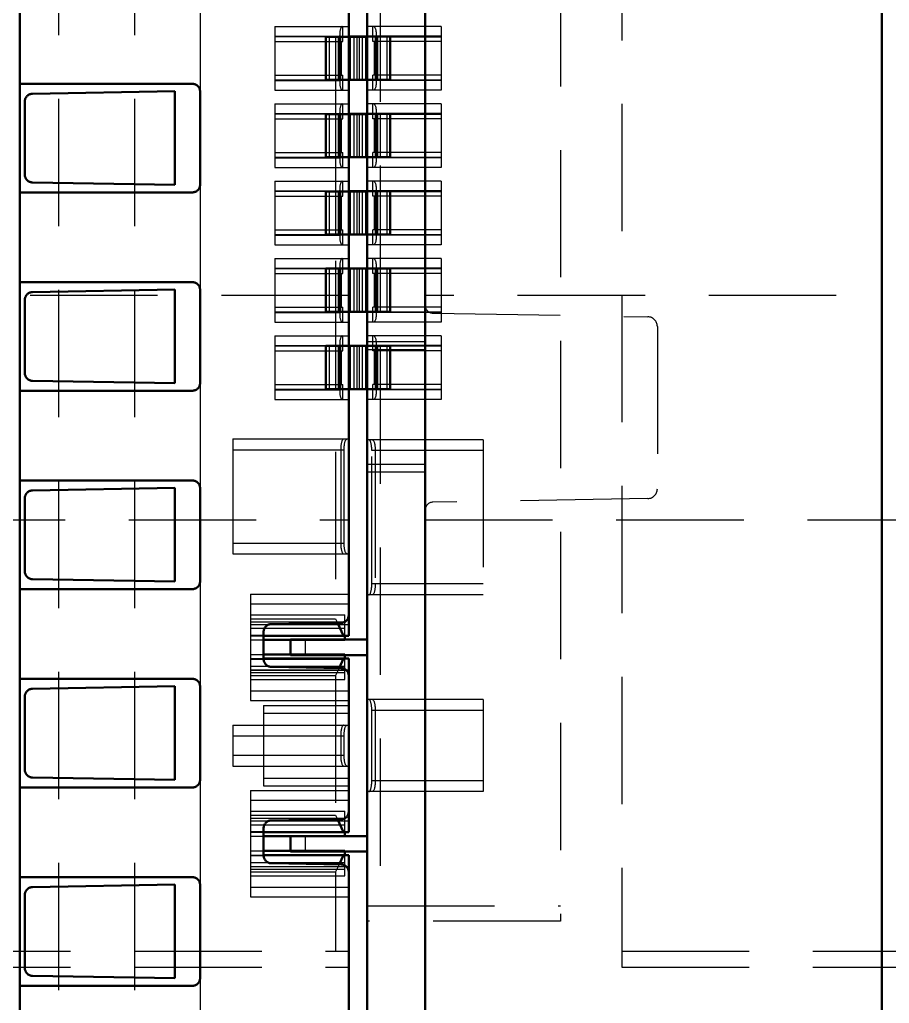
# Model space of a CAD drawing. Extents: x -891 to 6596, y -1 to 298.
# Drawn here: x -316.856 to -313.444, y 167.183 to 171.046 of the extents above; entities that cross this region are included whole.
import ezdxf

# ---------------------------------------------------------------- set-up
doc = ezdxf.new("R2010")
doc.units = 0
doc.header["$MEASUREMENT"] = 0
doc.linetypes.add('DASHED', pattern=[0.75, 0.5, -0.25])
for name, color, linetype, lineweight in [('AM_0', 7, 'Continuous', 50), ('AM_4', 3, 'Continuous', 25), ('AM_9', 6, 'DASHED', 25)]:
    doc.layers.add(name, color=color, linetype=linetype, lineweight=lineweight)

msp = doc.modelspace()

# ---------------------------------------------------------------- linework, layer by layer
at = {"layer": 'AM_0'}
for p, q in [((-315.4927, 184.0331), (-315.4927, 164.4442)), ((-316.8556, 180.0251), (-316.8556, 164.8998)), ((-315.2649, 165.1458), (-315.2649, 180.0251)), ((-313.4731, 165.1427), (-313.4731, 180.0251)), ((-315.5649, 173.1648), (-315.5649, 168.6261)), ((-315.5649, 170.9797), (-315.4024, 170.9797)), ((-315.4024, 170.8096), (-315.4024, 170.9797)), ((-315.6552, 170.9789), (-315.6552, 170.8089)), ((-315.6552, 170.9789), (-315.4927, 170.9789)), ((-316.1788, 170.7941), (-316.8556, 170.7941)), ((-315.6552, 170.8089), (-315.4927, 170.8089)), ((-315.5649, 170.8096), (-315.4024, 170.8096)), ((-316.2473, 170.7646), (-316.8062, 170.7549)), ((-316.2473, 170.3968), (-316.2473, 170.7646)), ((-316.1485, 170.3977), (-316.1485, 170.7638)), ((-316.836, 170.7245), (-316.836, 170.4369)), ((-315.6552, 170.6752), (-315.6552, 170.5052)), ((-315.6552, 170.6752), (-315.4927, 170.6752)), ((-315.5649, 170.676), (-315.4024, 170.676)), ((-315.4024, 170.5059), (-315.4024, 170.676)), ((-315.6552, 170.5052), (-315.4927, 170.5052)), ((-315.5649, 170.5059), (-315.4024, 170.5059)), ((-316.8062, 170.4066), (-316.2473, 170.3968)), ((-316.8556, 170.3673), (-316.1788, 170.3673)), ((-315.6552, 170.3715), (-315.6552, 170.2015)), ((-315.6552, 170.3715), (-315.4927, 170.3715)), ((-315.5649, 170.3723), (-315.4024, 170.3723)), ((-315.4024, 170.2022), (-315.4024, 170.3723)), ((-315.6552, 170.2015), (-315.4927, 170.2015)), ((-315.5649, 170.2022), (-315.4024, 170.2022)), ((-315.6552, 170.0679), (-315.6552, 169.8978)), ((-315.6552, 170.0679), (-315.4927, 170.0679)), ((-315.5649, 170.0686), (-315.4024, 170.0686)), ((-315.4024, 169.8985), (-315.4024, 170.0686)), ((-316.1788, 170.0152), (-316.8556, 170.0152)), ((-316.2473, 169.9857), (-316.8062, 169.9759)), ((-316.2473, 169.6178), (-316.2473, 169.9857)), ((-316.1485, 169.6187), (-316.1485, 169.9848)), ((-316.836, 169.9455), (-316.836, 169.658)), ((-315.6552, 169.8978), (-315.4927, 169.8978)), ((-315.5649, 169.8985), (-315.4024, 169.8985)), ((-315.6552, 169.7649), (-315.6552, 169.5949)), ((-315.6552, 169.7649), (-315.4927, 169.7649)), ((-315.5649, 169.7649), (-315.4024, 169.7649)), ((-315.4024, 169.5949), (-315.4024, 169.7649)), ((-316.8062, 169.6276), (-316.2473, 169.6178)), ((-315.6552, 169.5949), (-315.4927, 169.5949)), ((-315.5649, 169.5949), (-315.4024, 169.5949)), ((-316.8556, 169.5883), (-316.1788, 169.5883)), ((-316.1788, 169.2362), (-316.8556, 169.2362)), ((-316.2473, 169.2067), (-316.8062, 169.1969)), ((-316.2473, 168.8389), (-316.2473, 169.2067)), ((-316.1485, 168.8397), (-316.1485, 169.2058)), ((-316.836, 169.1666), (-316.836, 168.879)), ((-316.8062, 168.8486), (-316.2473, 168.8389)), ((-316.8556, 168.8094), (-316.1788, 168.8094)), ((-315.5948, 168.6769), (-315.8691, 168.6722)), ((-315.6091, 168.6767), (-315.5856, 168.6261)), ((-315.899, 168.6418), (-315.899, 168.5344)), ((-315.899, 168.6261), (-315.5649, 168.6261)), ((-315.5798, 168.6101), (-315.5798, 168.6261)), ((-315.899, 168.6101), (-315.5798, 168.6101)), ((-315.7933, 168.6109), (-315.4927, 168.6109)), ((-315.7933, 168.6109), (-315.7933, 168.5502)), ((-315.899, 168.5524), (-315.5798, 168.5524)), ((-315.7933, 168.5502), (-315.4927, 168.5502)), ((-315.5798, 168.5365), (-315.5798, 168.5524)), ((-315.899, 168.5365), (-315.5649, 168.5365)), ((-315.5856, 168.5365), (-315.6028, 168.4994)), ((-315.5649, 168.5365), (-315.5649, 167.8547)), ((-315.8691, 168.5041), (-315.5948, 168.4993)), ((-316.1788, 168.4572), (-316.8556, 168.4572)), ((-316.2473, 168.4277), (-316.8062, 168.418)), ((-316.2473, 168.0599), (-316.2473, 168.4277)), ((-316.1485, 168.0608), (-316.1485, 168.4269)), ((-316.836, 168.3876), (-316.836, 168.1)), ((-316.8062, 168.0697), (-316.2473, 168.0599)), ((-316.8556, 168.0304), (-316.1788, 168.0304)), ((-315.5948, 167.9056), (-315.8691, 167.9008)), ((-315.6091, 167.9053), (-315.5856, 167.8547)), ((-315.899, 167.8704), (-315.899, 167.7631)), ((-315.899, 167.8547), (-315.5649, 167.8547)), ((-315.5798, 167.8388), (-315.5798, 167.8547)), ((-315.899, 167.8388), (-315.5798, 167.8388)), ((-315.7933, 167.8395), (-315.4927, 167.8395)), ((-315.7933, 167.8395), (-315.7933, 167.7788)), ((-315.899, 167.7811), (-315.5798, 167.7811)), ((-315.7933, 167.7788), (-315.4927, 167.7788)), ((-315.5798, 167.7651), (-315.5798, 167.7811)), ((-315.899, 167.7651), (-315.5649, 167.7651)), ((-315.5856, 167.7651), (-315.6028, 167.7281)), ((-315.5649, 167.7651), (-315.5649, 164.4898)), ((-315.8691, 167.7327), (-315.5948, 167.7279)), ((-316.1788, 167.6783), (-316.8556, 167.6783)), ((-316.2473, 167.6488), (-316.8062, 167.639)), ((-316.2473, 167.2809), (-316.2473, 167.6488)), ((-316.1485, 167.2818), (-316.1485, 167.6479)), ((-316.836, 167.6086), (-316.836, 167.321)), ((-316.8062, 167.2907), (-316.2473, 167.2809)), ((-316.8556, 167.2514), (-316.1788, 167.2514))]:
    msp.add_line(p, q, dxfattribs=at)
for points in [[(-316.1485, 170.7638), (-316.1486, 170.7664), (-316.1489, 170.769), (-316.1495, 170.7716), (-316.1503, 170.7742), (-316.1513, 170.7766), (-316.1525, 170.779), (-316.1539, 170.7812), (-316.1556, 170.7833), (-316.1574, 170.7852), (-316.1593, 170.787), (-316.1614, 170.7886), (-316.1636, 170.7901), (-316.166, 170.7913), (-316.1684, 170.7923), (-316.171, 170.7931), (-316.1736, 170.7937), (-316.1762, 170.794), (-316.1788, 170.7941)], [(-316.8062, 170.7549), (-316.8088, 170.7547), (-316.8114, 170.7543), (-316.814, 170.7537), (-316.8165, 170.7529), (-316.819, 170.7518), (-316.8213, 170.7505), (-316.8235, 170.7491), (-316.8256, 170.7474), (-316.8275, 170.7456), (-316.8292, 170.7436), (-316.8308, 170.7415), (-316.8322, 170.7392), (-316.8334, 170.7369), (-316.8344, 170.7344), (-316.8351, 170.7319), (-316.8356, 170.7293), (-316.8359, 170.7266), (-316.836, 170.7245)], [(-316.836, 170.4369), (-316.8359, 170.4343), (-316.8356, 170.4317), (-316.835, 170.4291), (-316.8342, 170.4265), (-316.8332, 170.4241), (-316.8319, 170.4217), (-316.8305, 170.4195), (-316.8289, 170.4174), (-316.8271, 170.4155), (-316.8252, 170.4137), (-316.8231, 170.412), (-316.8208, 170.4106), (-316.8185, 170.4094), (-316.816, 170.4084), (-316.8135, 170.4076), (-316.8109, 170.407), (-316.8083, 170.4067), (-316.8062, 170.4066)], [(-316.1788, 170.3673), (-316.1762, 170.3674), (-316.1736, 170.3678), (-316.171, 170.3683), (-316.1684, 170.3691), (-316.166, 170.3701), (-316.1636, 170.3714), (-316.1614, 170.3728), (-316.1593, 170.3744), (-316.1574, 170.3762), (-316.1556, 170.3781), (-316.1539, 170.3802), (-316.1525, 170.3825), (-316.1513, 170.3848), (-316.1503, 170.3873), (-316.1495, 170.3898), (-316.1489, 170.3924), (-316.1486, 170.395), (-316.1485, 170.3977)], [(-316.1485, 169.9848), (-316.1486, 169.9874), (-316.1489, 169.9901), (-316.1495, 169.9927), (-316.1503, 169.9952), (-316.1513, 169.9976), (-316.1525, 170), (-316.1539, 170.0022), (-316.1556, 170.0043), (-316.1574, 170.0063), (-316.1593, 170.0081), (-316.1614, 170.0097), (-316.1636, 170.0111), (-316.166, 170.0123), (-316.1684, 170.0133), (-316.171, 170.0141), (-316.1736, 170.0147), (-316.1762, 170.0151), (-316.1788, 170.0152)], [(-316.8062, 169.9759), (-316.8088, 169.9757), (-316.8114, 169.9754), (-316.814, 169.9747), (-316.8165, 169.9739), (-316.819, 169.9728), (-316.8213, 169.9716), (-316.8235, 169.9701), (-316.8256, 169.9685), (-316.8275, 169.9666), (-316.8292, 169.9647), (-316.8308, 169.9625), (-316.8322, 169.9603), (-316.8334, 169.9579), (-316.8344, 169.9554), (-316.8351, 169.9529), (-316.8356, 169.9503), (-316.8359, 169.9477), (-316.836, 169.9455)], [(-316.836, 169.658), (-316.8359, 169.6553), (-316.8356, 169.6527), (-316.835, 169.6501), (-316.8342, 169.6476), (-316.8332, 169.6451), (-316.8319, 169.6428), (-316.8305, 169.6405), (-316.8289, 169.6384), (-316.8271, 169.6365), (-316.8252, 169.6347), (-316.8231, 169.6331), (-316.8208, 169.6317), (-316.8185, 169.6304), (-316.816, 169.6294), (-316.8135, 169.6286), (-316.8109, 169.628), (-316.8083, 169.6277), (-316.8062, 169.6276)], [(-316.1788, 169.5883), (-316.1762, 169.5884), (-316.1736, 169.5888), (-316.171, 169.5894), (-316.1684, 169.5902), (-316.166, 169.5912), (-316.1636, 169.5924), (-316.1614, 169.5938), (-316.1593, 169.5954), (-316.1574, 169.5972), (-316.1556, 169.5992), (-316.1539, 169.6013), (-316.1525, 169.6035), (-316.1513, 169.6059), (-316.1503, 169.6083), (-316.1495, 169.6108), (-316.1489, 169.6134), (-316.1486, 169.6161), (-316.1485, 169.6187)], [(-316.1485, 169.2058), (-316.1486, 169.2085), (-316.1489, 169.2111), (-316.1495, 169.2137), (-316.1503, 169.2162), (-316.1513, 169.2187), (-316.1525, 169.221), (-316.1539, 169.2232), (-316.1556, 169.2253), (-316.1574, 169.2273), (-316.1593, 169.2291), (-316.1614, 169.2307), (-316.1636, 169.2321), (-316.166, 169.2334), (-316.1684, 169.2344), (-316.171, 169.2352), (-316.1736, 169.2357), (-316.1762, 169.2361), (-316.1788, 169.2362)], [(-316.8062, 169.1969), (-316.8088, 169.1968), (-316.8114, 169.1964), (-316.814, 169.1958), (-316.8165, 169.1949), (-316.819, 169.1939), (-316.8213, 169.1926), (-316.8235, 169.1911), (-316.8256, 169.1895), (-316.8275, 169.1877), (-316.8292, 169.1857), (-316.8308, 169.1836), (-316.8322, 169.1813), (-316.8334, 169.1789), (-316.8344, 169.1765), (-316.8351, 169.1739), (-316.8356, 169.1713), (-316.8359, 169.1687), (-316.836, 169.1666)], [(-316.836, 168.879), (-316.8359, 168.8763), (-316.8356, 168.8737), (-316.835, 168.8711), (-316.8342, 168.8686), (-316.8332, 168.8662), (-316.8319, 168.8638), (-316.8305, 168.8616), (-316.8289, 168.8595), (-316.8271, 168.8575), (-316.8252, 168.8557), (-316.8231, 168.8541), (-316.8208, 168.8527), (-316.8185, 168.8515), (-316.816, 168.8504), (-316.8135, 168.8497), (-316.8109, 168.8491), (-316.8083, 168.8487), (-316.8062, 168.8486)], [(-316.1788, 168.8094), (-316.1762, 168.8095), (-316.1736, 168.8098), (-316.171, 168.8104), (-316.1684, 168.8112), (-316.166, 168.8122), (-316.1636, 168.8134), (-316.1614, 168.8149), (-316.1593, 168.8165), (-316.1574, 168.8183), (-316.1556, 168.8202), (-316.1539, 168.8223), (-316.1525, 168.8245), (-316.1513, 168.8269), (-316.1503, 168.8293), (-316.1495, 168.8319), (-316.1489, 168.8345), (-316.1486, 168.8371), (-316.1485, 168.8397)], [(-315.5948, 168.6769), (-315.5921, 168.6771), (-315.5895, 168.6775), (-315.5869, 168.6781), (-315.5844, 168.679), (-315.582, 168.68), (-315.5796, 168.6813), (-315.5774, 168.6827), (-315.5754, 168.6844), (-315.5734, 168.6862), (-315.5717, 168.6882), (-315.5701, 168.6903), (-315.5687, 168.6926), (-315.5675, 168.695), (-315.5666, 168.6974), (-315.5658, 168.7), (-315.5653, 168.7026), (-315.565, 168.7052), (-315.5649, 168.7073)], [(-315.8691, 168.6722), (-315.8718, 168.672), (-315.8744, 168.6716), (-315.877, 168.671), (-315.8795, 168.6701), (-315.8819, 168.6691), (-315.8842, 168.6678), (-315.8865, 168.6664), (-315.8885, 168.6647), (-315.8905, 168.6629), (-315.8922, 168.6609), (-315.8938, 168.6588), (-315.8952, 168.6565), (-315.8963, 168.6541), (-315.8973, 168.6517), (-315.8981, 168.6491), (-315.8986, 168.6465), (-315.8989, 168.6439), (-315.899, 168.6418)], [(-315.899, 168.5344), (-315.8989, 168.5318), (-315.8985, 168.5292), (-315.8979, 168.5266), (-315.8971, 168.5241), (-315.8961, 168.5216), (-315.8949, 168.5193), (-315.8935, 168.517), (-315.8919, 168.5149), (-315.8901, 168.513), (-315.8881, 168.5112), (-315.886, 168.5096), (-315.8838, 168.5081), (-315.8814, 168.5069), (-315.879, 168.5059), (-315.8765, 168.5051), (-315.8739, 168.5045), (-315.8713, 168.5042), (-315.8691, 168.5041)], [(-315.5649, 168.4689), (-315.565, 168.4716), (-315.5654, 168.4742), (-315.5659, 168.4768), (-315.5667, 168.4793), (-315.5678, 168.4818), (-315.569, 168.4841), (-315.5704, 168.4863), (-315.572, 168.4885), (-315.5738, 168.4904), (-315.5758, 168.4922), (-315.5779, 168.4938), (-315.5801, 168.4952), (-315.5824, 168.4965), (-315.5849, 168.4975), (-315.5874, 168.4983), (-315.59, 168.4988), (-315.5926, 168.4992), (-315.5948, 168.4993)], [(-316.1485, 168.4269), (-316.1486, 168.4295), (-316.1489, 168.4321), (-316.1495, 168.4347), (-316.1503, 168.4372), (-316.1513, 168.4397), (-316.1525, 168.442), (-316.1539, 168.4443), (-316.1556, 168.4464), (-316.1574, 168.4483), (-316.1593, 168.4501), (-316.1614, 168.4517), (-316.1636, 168.4532), (-316.166, 168.4544), (-316.1684, 168.4554), (-316.171, 168.4562), (-316.1736, 168.4568), (-316.1762, 168.4571), (-316.1788, 168.4572)], [(-316.8062, 168.418), (-316.8088, 168.4178), (-316.8114, 168.4174), (-316.814, 168.4168), (-316.8165, 168.416), (-316.819, 168.4149), (-316.8213, 168.4136), (-316.8235, 168.4122), (-316.8256, 168.4105), (-316.8275, 168.4087), (-316.8292, 168.4067), (-316.8308, 168.4046), (-316.8322, 168.4023), (-316.8334, 168.4), (-316.8344, 168.3975), (-316.8351, 168.3949), (-316.8356, 168.3924), (-316.8359, 168.3897), (-316.836, 168.3876)], [(-316.836, 168.1), (-316.8359, 168.0974), (-316.8356, 168.0947), (-316.835, 168.0922), (-316.8342, 168.0896), (-316.8332, 168.0872), (-316.8319, 168.0848), (-316.8305, 168.0826), (-316.8289, 168.0805), (-316.8271, 168.0785), (-316.8252, 168.0768), (-316.8231, 168.0751), (-316.8208, 168.0737), (-316.8185, 168.0725), (-316.816, 168.0715), (-316.8135, 168.0707), (-316.8109, 168.0701), (-316.8083, 168.0698), (-316.8062, 168.0697)], [(-316.1788, 168.0304), (-316.1762, 168.0305), (-316.1736, 168.0309), (-316.171, 168.0314), (-316.1684, 168.0322), (-316.166, 168.0332), (-316.1636, 168.0345), (-316.1614, 168.0359), (-316.1593, 168.0375), (-316.1574, 168.0393), (-316.1556, 168.0412), (-316.1539, 168.0433), (-316.1525, 168.0456), (-316.1513, 168.0479), (-316.1503, 168.0504), (-316.1495, 168.0529), (-316.1489, 168.0555), (-316.1486, 168.0581), (-316.1485, 168.0608)], [(-315.5948, 167.9056), (-315.5921, 167.9057), (-315.5895, 167.9061), (-315.5869, 167.9067), (-315.5844, 167.9076), (-315.582, 167.9086), (-315.5796, 167.9099), (-315.5774, 167.9114), (-315.5754, 167.913), (-315.5734, 167.9148), (-315.5717, 167.9168), (-315.5701, 167.919), (-315.5687, 167.9212), (-315.5675, 167.9236), (-315.5666, 167.926), (-315.5658, 167.9286), (-315.5653, 167.9312), (-315.565, 167.9338), (-315.5649, 167.9359)], [(-315.8691, 167.9008), (-315.8718, 167.9006), (-315.8744, 167.9002), (-315.877, 167.8996), (-315.8795, 167.8988), (-315.8819, 167.8977), (-315.8842, 167.8964), (-315.8865, 167.895), (-315.8885, 167.8933), (-315.8905, 167.8915), (-315.8922, 167.8895), (-315.8938, 167.8874), (-315.8952, 167.8851), (-315.8963, 167.8828), (-315.8973, 167.8803), (-315.8981, 167.8778), (-315.8986, 167.8752), (-315.8989, 167.8725), (-315.899, 167.8704)], [(-315.899, 167.7631), (-315.8989, 167.7604), (-315.8985, 167.7578), (-315.8979, 167.7552), (-315.8971, 167.7527), (-315.8961, 167.7502), (-315.8949, 167.7479), (-315.8935, 167.7457), (-315.8919, 167.7436), (-315.8901, 167.7416), (-315.8881, 167.7398), (-315.886, 167.7382), (-315.8838, 167.7368), (-315.8814, 167.7355), (-315.879, 167.7345), (-315.8765, 167.7337), (-315.8739, 167.7332), (-315.8713, 167.7328), (-315.8691, 167.7327)], [(-315.5649, 167.6976), (-315.565, 167.7002), (-315.5654, 167.7028), (-315.5659, 167.7054), (-315.5667, 167.7079), (-315.5678, 167.7104), (-315.569, 167.7127), (-315.5704, 167.715), (-315.572, 167.7171), (-315.5738, 167.719), (-315.5758, 167.7208), (-315.5779, 167.7224), (-315.5801, 167.7239), (-315.5824, 167.7251), (-315.5849, 167.7261), (-315.5874, 167.7269), (-315.59, 167.7275), (-315.5926, 167.7278), (-315.5948, 167.7279)], [(-316.1485, 167.6479), (-316.1486, 167.6505), (-316.1489, 167.6532), (-316.1495, 167.6558), (-316.1503, 167.6583), (-316.1513, 167.6607), (-316.1525, 167.6631), (-316.1539, 167.6653), (-316.1556, 167.6674), (-316.1574, 167.6694), (-316.1593, 167.6712), (-316.1614, 167.6728), (-316.1636, 167.6742), (-316.166, 167.6754), (-316.1684, 167.6764), (-316.171, 167.6772), (-316.1736, 167.6778), (-316.1762, 167.6781), (-316.1788, 167.6783)], [(-316.8062, 167.639), (-316.8088, 167.6388), (-316.8114, 167.6384), (-316.814, 167.6378), (-316.8165, 167.637), (-316.819, 167.6359), (-316.8213, 167.6347), (-316.8235, 167.6332), (-316.8256, 167.6316), (-316.8275, 167.6297), (-316.8292, 167.6277), (-316.8308, 167.6256), (-316.8322, 167.6234), (-316.8334, 167.621), (-316.8344, 167.6185), (-316.8351, 167.616), (-316.8356, 167.6134), (-316.8359, 167.6108), (-316.836, 167.6086)], [(-316.836, 167.321), (-316.8359, 167.3184), (-316.8356, 167.3158), (-316.835, 167.3132), (-316.8342, 167.3107), (-316.8332, 167.3082), (-316.8319, 167.3059), (-316.8305, 167.3036), (-316.8289, 167.3015), (-316.8271, 167.2996), (-316.8252, 167.2978), (-316.8231, 167.2962), (-316.8208, 167.2947), (-316.8185, 167.2935), (-316.816, 167.2925), (-316.8135, 167.2917), (-316.8109, 167.2911), (-316.8083, 167.2908), (-316.8062, 167.2907)], [(-316.1788, 167.2514), (-316.1762, 167.2515), (-316.1736, 167.2519), (-316.171, 167.2525), (-316.1684, 167.2533), (-316.166, 167.2543), (-316.1636, 167.2555), (-316.1614, 167.2569), (-316.1593, 167.2585), (-316.1574, 167.2603), (-316.1556, 167.2623), (-316.1539, 167.2644), (-316.1525, 167.2666), (-316.1513, 167.269), (-316.1503, 167.2714), (-316.1495, 167.2739), (-316.1489, 167.2765), (-316.1486, 167.2791), (-316.1485, 167.2818)]]:
    msp.add_lwpolyline(points, dxfattribs=at)
at = {"layer": 'AM_4'}
for p, q in [((-315.4156, 170.9797), (-315.4156, 170.8096)), ((-315.642, 170.9789), (-315.642, 170.8089)), ((-315.642, 170.6752), (-315.642, 170.5052)), ((-315.4156, 170.676), (-315.4156, 170.5059)), ((-315.642, 170.3715), (-315.642, 170.2015)), ((-315.4156, 170.3723), (-315.4156, 170.2022)), ((-315.642, 170.0679), (-315.642, 169.8978)), ((-315.4156, 170.0686), (-315.4156, 169.8985)), ((-315.642, 169.7649), (-315.642, 169.5949)), ((-315.4156, 169.7649), (-315.4156, 169.5949)), ((-315.7356, 168.6109), (-315.7356, 168.5502)), ((-315.7356, 167.8395), (-315.7356, 167.7788))]:
    msp.add_line(p, q, dxfattribs=at)
at = {"layer": 'AM_9'}
for p, q in [((-316.7038, 178.985), (-316.7038, 165.1427)), ((-316.4061, 178.985), (-316.4061, 165.1427)), ((-314.4935, 174.4646), (-314.4935, 167.3248)), ((-314.7335, 174.2839), (-314.7335, 167.5055)), ((-315.4411, 174.2231), (-315.4411, 167.5662)), ((-315.6165, 173.0981), (-315.6165, 168.6927)), ((-316.1485, 171.1766), (-316.1485, 170.7638)), ((-315.8549, 171.0192), (-315.5649, 171.0192)), ((-315.8549, 171.0192), (-315.8549, 170.7686)), ((-315.5877, 170.96), (-315.5877, 171.0192)), ((-315.2027, 171.0192), (-315.4927, 171.0192)), ((-315.4699, 170.96), (-315.4699, 171.0192)), ((-315.2027, 171.0192), (-315.2027, 170.7686)), ((-315.8549, 170.9812), (-315.6007, 170.9812)), ((-315.8549, 170.9797), (-315.5649, 170.9797)), ((-315.6023, 170.9797), (-315.6023, 170.8096)), ((-315.6007, 170.9812), (-315.6007, 170.8066)), ((-315.5968, 170.9797), (-315.5968, 170.8096)), ((-315.5663, 170.9797), (-315.5663, 170.8096)), ((-315.5588, 170.9797), (-315.5588, 170.8096)), ((-315.5447, 170.9797), (-315.5447, 170.8096)), ((-315.5241, 170.9797), (-315.5241, 170.8096)), ((-315.4569, 170.9812), (-315.4569, 170.8066)), ((-315.2027, 170.9812), (-315.4569, 170.9812)), ((-315.4517, 170.9797), (-315.4517, 170.8096)), ((-315.4404, 170.8096), (-315.4404, 170.9797)), ((-315.8549, 170.96), (-315.5877, 170.96)), ((-315.6172, 170.9789), (-315.6172, 170.8089)), ((-315.6059, 170.9789), (-315.6059, 170.8089)), ((-315.5938, 170.8278), (-315.5938, 170.96)), ((-315.5335, 170.9789), (-315.5335, 170.8089)), ((-315.5129, 170.9789), (-315.5129, 170.8089)), ((-315.4988, 170.9789), (-315.4988, 170.8089)), ((-315.4927, 170.9789), (-315.2027, 170.9789)), ((-315.4913, 170.9789), (-315.4913, 170.8089)), ((-315.2027, 170.96), (-315.4699, 170.96)), ((-315.4638, 170.8278), (-315.4638, 170.96)), ((-315.4608, 170.9789), (-315.4608, 170.8089)), ((-315.4552, 170.9789), (-315.4552, 170.8089)), ((-315.8549, 170.8278), (-315.5877, 170.8278)), ((-315.5877, 170.7686), (-315.5877, 170.8278)), ((-315.2027, 170.8278), (-315.4699, 170.8278)), ((-315.4699, 170.7686), (-315.4699, 170.8278)), ((-315.8549, 170.8096), (-315.5649, 170.8096)), ((-315.8549, 170.8066), (-315.6007, 170.8066)), ((-315.4927, 170.8089), (-315.2027, 170.8089)), ((-315.2027, 170.8066), (-315.4569, 170.8066)), ((-315.8549, 170.7686), (-315.5649, 170.7686)), ((-315.2027, 170.7686), (-315.4927, 170.7686)), ((-315.8549, 170.7155), (-315.5649, 170.7155)), ((-315.8549, 170.7155), (-315.8549, 170.4649)), ((-315.5877, 170.6563), (-315.5877, 170.7155)), ((-315.2027, 170.7155), (-315.4927, 170.7155)), ((-315.4699, 170.6563), (-315.4699, 170.7155)), ((-315.2027, 170.7155), (-315.2027, 170.4649)), ((-315.8549, 170.6775), (-315.6007, 170.6775)), ((-315.8549, 170.676), (-315.5649, 170.676)), ((-315.6172, 170.6752), (-315.6172, 170.5052)), ((-315.6059, 170.6752), (-315.6059, 170.5052)), ((-315.6023, 170.676), (-315.6023, 170.5059)), ((-315.6007, 170.6775), (-315.6007, 170.5029)), ((-315.5968, 170.676), (-315.5968, 170.5059)), ((-315.5663, 170.676), (-315.5663, 170.5059)), ((-315.5588, 170.676), (-315.5588, 170.5059)), ((-315.5447, 170.676), (-315.5447, 170.5059)), ((-315.5335, 170.6752), (-315.5335, 170.5052)), ((-315.5241, 170.676), (-315.5241, 170.5059)), ((-315.5129, 170.6752), (-315.5129, 170.5052)), ((-315.4988, 170.6752), (-315.4988, 170.5052)), ((-315.4927, 170.6752), (-315.2027, 170.6752)), ((-315.4913, 170.6752), (-315.4913, 170.5052)), ((-315.4608, 170.6752), (-315.4608, 170.5052)), ((-315.4569, 170.6775), (-315.4569, 170.5029)), ((-315.2027, 170.6775), (-315.4569, 170.6775)), ((-315.4552, 170.6752), (-315.4552, 170.5052)), ((-315.4517, 170.676), (-315.4517, 170.5059)), ((-315.4404, 170.5059), (-315.4404, 170.676)), ((-315.8549, 170.6563), (-315.5877, 170.6563)), ((-315.5938, 170.5242), (-315.5938, 170.6563)), ((-315.2027, 170.6563), (-315.4699, 170.6563)), ((-315.4638, 170.5242), (-315.4638, 170.6563)), ((-315.8549, 170.5242), (-315.5877, 170.5242)), ((-315.5877, 170.4649), (-315.5877, 170.5242)), ((-315.2027, 170.5242), (-315.4699, 170.5242)), ((-315.4699, 170.4649), (-315.4699, 170.5242)), ((-315.8549, 170.5059), (-315.5649, 170.5059)), ((-315.8549, 170.5029), (-315.6007, 170.5029)), ((-315.4927, 170.5052), (-315.2027, 170.5052)), ((-315.2027, 170.5029), (-315.4569, 170.5029)), ((-315.8549, 170.4649), (-315.5649, 170.4649)), ((-315.2027, 170.4649), (-315.4927, 170.4649)), ((-315.8549, 170.4118), (-315.5649, 170.4118)), ((-315.8549, 170.4118), (-315.8549, 170.1612)), ((-315.5877, 170.3526), (-315.5877, 170.4118)), ((-315.2027, 170.4118), (-315.4927, 170.4118)), ((-315.4699, 170.3526), (-315.4699, 170.4118)), ((-315.2027, 170.4118), (-315.2027, 170.1612)), ((-316.1485, 170.3977), (-316.1485, 169.9848)), ((-315.8549, 170.3738), (-315.6007, 170.3738)), ((-315.8549, 170.3723), (-315.5649, 170.3723)), ((-315.6172, 170.3715), (-315.6172, 170.2015)), ((-315.6059, 170.3715), (-315.6059, 170.2015)), ((-315.6023, 170.3723), (-315.6023, 170.2022)), ((-315.6007, 170.3738), (-315.6007, 170.1992)), ((-315.5968, 170.3723), (-315.5968, 170.2022)), ((-315.5663, 170.3723), (-315.5663, 170.2022)), ((-315.5588, 170.3723), (-315.5588, 170.2022)), ((-315.5447, 170.3723), (-315.5447, 170.2022)), ((-315.5335, 170.3715), (-315.5335, 170.2015)), ((-315.5241, 170.3723), (-315.5241, 170.2022)), ((-315.5129, 170.3715), (-315.5129, 170.2015)), ((-315.4988, 170.3715), (-315.4988, 170.2015)), ((-315.4927, 170.3715), (-315.2027, 170.3715)), ((-315.4913, 170.3715), (-315.4913, 170.2015)), ((-315.4608, 170.3715), (-315.4608, 170.2015)), ((-315.4569, 170.3738), (-315.4569, 170.1992)), ((-315.2027, 170.3738), (-315.4569, 170.3738)), ((-315.4552, 170.3715), (-315.4552, 170.2015)), ((-315.4517, 170.3723), (-315.4517, 170.2022)), ((-315.4404, 170.2022), (-315.4404, 170.3723)), ((-315.8549, 170.3526), (-315.5877, 170.3526)), ((-315.5938, 170.2205), (-315.5938, 170.3526)), ((-315.2027, 170.3526), (-315.4699, 170.3526)), ((-315.4638, 170.2205), (-315.4638, 170.3526)), ((-315.8549, 170.2205), (-315.5877, 170.2205)), ((-315.5877, 170.1612), (-315.5877, 170.2205)), ((-315.2027, 170.2205), (-315.4699, 170.2205)), ((-315.4699, 170.1612), (-315.4699, 170.2205)), ((-315.8549, 170.2022), (-315.5649, 170.2022)), ((-315.8549, 170.1992), (-315.6007, 170.1992)), ((-315.4927, 170.2015), (-315.2027, 170.2015)), ((-315.2027, 170.1992), (-315.4569, 170.1992)), ((-315.8549, 170.1612), (-315.5649, 170.1612)), ((-315.2027, 170.1612), (-315.4927, 170.1612)), ((-315.8549, 170.1081), (-315.8549, 169.8576)), ((-315.8549, 170.1081), (-315.5649, 170.1081)), ((-315.5877, 170.0489), (-315.5877, 170.1081)), ((-315.2027, 170.1081), (-315.4927, 170.1081)), ((-315.4699, 170.0489), (-315.4699, 170.1081)), ((-315.2027, 170.1081), (-315.2027, 169.8576)), ((-315.8549, 170.0701), (-315.6007, 170.0701)), ((-315.8549, 170.0686), (-315.5649, 170.0686)), ((-315.6172, 170.0679), (-315.6172, 169.8978)), ((-315.6059, 170.0679), (-315.6059, 169.8978)), ((-315.6023, 170.0686), (-315.6023, 169.8985)), ((-315.6007, 170.0701), (-315.6007, 169.8955)), ((-315.5968, 170.0686), (-315.5968, 169.8985)), ((-315.5663, 170.0686), (-315.5663, 169.8985)), ((-315.5588, 170.0686), (-315.5588, 169.8985)), ((-315.5447, 170.0686), (-315.5447, 169.8985)), ((-315.5335, 170.0679), (-315.5335, 169.8978)), ((-315.5241, 170.0686), (-315.5241, 169.8985)), ((-315.5129, 170.0679), (-315.5129, 169.8978)), ((-315.4988, 170.0679), (-315.4988, 169.8978)), ((-315.4927, 170.0679), (-315.2027, 170.0679)), ((-315.4913, 170.0679), (-315.4913, 169.8978)), ((-315.4608, 170.0679), (-315.4608, 169.8978)), ((-315.4569, 170.0701), (-315.4569, 169.8955)), ((-315.2027, 170.0701), (-315.4569, 170.0701)), ((-315.4552, 170.0679), (-315.4552, 169.8978)), ((-315.4517, 170.0686), (-315.4517, 169.8985)), ((-315.4404, 169.8985), (-315.4404, 170.0686)), ((-315.8549, 170.0489), (-315.5877, 170.0489)), ((-315.5938, 169.9168), (-315.5938, 170.0489)), ((-315.2027, 170.0489), (-315.4699, 170.0489)), ((-315.4638, 169.9168), (-315.4638, 170.0489)), ((-315.5649, 169.9623), (-318.6778, 169.9623)), ((-312.1521, 169.9623), (-315.2649, 169.9623)), ((-315.8549, 169.9168), (-315.5877, 169.9168)), ((-315.8549, 169.8985), (-315.5649, 169.8985)), ((-315.5877, 169.8576), (-315.5877, 169.9168)), ((-315.4927, 169.8978), (-315.2027, 169.8978)), ((-315.2027, 169.9168), (-315.4699, 169.9168)), ((-315.4699, 169.8576), (-315.4699, 169.9168)), ((-315.8549, 169.8955), (-315.6007, 169.8955)), ((-315.2027, 169.8955), (-315.4569, 169.8955)), ((-315.2351, 169.8935), (-314.3911, 169.8787)), ((-315.8549, 169.8576), (-315.5649, 169.8576)), ((-315.2027, 169.8576), (-315.4927, 169.8576)), ((-314.3538, 169.8408), (-314.3538, 169.2032)), ((-315.8549, 169.8044), (-315.8549, 169.5539)), ((-315.8549, 169.8044), (-315.5649, 169.8044)), ((-315.5877, 169.7452), (-315.5877, 169.8044)), ((-315.2027, 169.8044), (-315.4927, 169.8044)), ((-315.4699, 169.7452), (-315.4699, 169.8044)), ((-315.2027, 169.8044), (-315.2027, 169.5539)), ((-315.8549, 169.7664), (-315.6007, 169.7664)), ((-315.8549, 169.7649), (-315.5649, 169.7649)), ((-315.8549, 169.7452), (-315.5877, 169.7452)), ((-315.6172, 169.7649), (-315.6172, 169.5949)), ((-315.6059, 169.7649), (-315.6059, 169.5949)), ((-315.6023, 169.7649), (-315.6023, 169.5949)), ((-315.6007, 169.7664), (-315.6007, 169.5918)), ((-315.5968, 169.7649), (-315.5968, 169.5949)), ((-315.5938, 169.6131), (-315.5938, 169.7452)), ((-315.5663, 169.7649), (-315.5663, 169.5949)), ((-315.5588, 169.7649), (-315.5588, 169.5949)), ((-315.5447, 169.7649), (-315.5447, 169.5949)), ((-315.5335, 169.7649), (-315.5335, 169.5949)), ((-315.5241, 169.7649), (-315.5241, 169.5949)), ((-315.5129, 169.7649), (-315.5129, 169.5949)), ((-315.4988, 169.7649), (-315.4988, 169.5949)), ((-315.2649, 169.7801), (-315.4927, 169.7801)), ((-315.4927, 169.7649), (-315.2027, 169.7649)), ((-315.2649, 169.7497), (-315.4927, 169.7497)), ((-315.4913, 169.7649), (-315.4913, 169.5949)), ((-315.2027, 169.7452), (-315.4699, 169.7452)), ((-315.4638, 169.6131), (-315.4638, 169.7452)), ((-315.4608, 169.7649), (-315.4608, 169.5949)), ((-315.4569, 169.7664), (-315.4569, 169.5918)), ((-315.2027, 169.7664), (-315.4569, 169.7664)), ((-315.4552, 169.7649), (-315.4552, 169.5949)), ((-315.4517, 169.7649), (-315.4517, 169.5949)), ((-315.4404, 169.5949), (-315.4404, 169.7649)), ((-316.1485, 169.6187), (-316.1485, 169.2058)), ((-315.8549, 169.6131), (-315.5877, 169.6131)), ((-315.8549, 169.5949), (-315.5649, 169.5949)), ((-315.8549, 169.5918), (-315.6007, 169.5918)), ((-315.5877, 169.5539), (-315.5877, 169.6131)), ((-315.4927, 169.5949), (-315.2027, 169.5949)), ((-315.2027, 169.6131), (-315.4699, 169.6131)), ((-315.4699, 169.5539), (-315.4699, 169.6131)), ((-315.2027, 169.5918), (-315.4569, 169.5918)), ((-315.8549, 169.5539), (-315.5649, 169.5539)), ((-315.2027, 169.5539), (-315.4927, 169.5539)), ((-316.0205, 169.399), (-315.5649, 169.399)), ((-316.0205, 169.399), (-316.0205, 168.948)), ((-315.0371, 169.3959), (-315.4927, 169.3959)), ((-315.0371, 169.3959), (-315.0371, 168.787)), ((-316.0205, 169.3565), (-315.5832, 169.3565)), ((-315.5966, 169.3565), (-315.5966, 168.9905)), ((-315.5832, 168.9905), (-315.5832, 169.3565)), ((-315.0371, 169.3534), (-315.4744, 169.3534)), ((-315.4744, 168.8296), (-315.4744, 169.3534)), ((-315.461, 169.3534), (-315.461, 168.8296)), ((-315.2649, 169.2988), (-315.4927, 169.2988)), ((-315.2649, 169.2684), (-315.4927, 169.2684)), ((-314.3911, 169.1652), (-315.2351, 169.1505)), ((-318.6778, 169.0816), (-315.5649, 169.0816)), ((-315.2649, 169.0816), (-312.1521, 169.0816)), ((-316.0205, 168.9905), (-315.5832, 168.9905)), ((-316.0205, 168.948), (-315.5649, 168.948)), ((-316.1485, 168.8397), (-316.1485, 168.4269)), ((-315.0371, 168.8296), (-315.4744, 168.8296)), ((-315.9506, 168.7901), (-315.5649, 168.7901)), ((-315.9506, 168.7901), (-315.9506, 168.3725)), ((-315.0371, 168.787), (-315.4927, 168.787)), ((-315.9506, 168.7521), (-315.5649, 168.7521)), ((-315.9506, 168.7081), (-315.5798, 168.7081)), ((-315.5798, 168.6261), (-315.5798, 168.7081)), ((-315.9506, 168.6927), (-315.6165, 168.6927)), ((-315.9506, 168.681), (-315.5798, 168.681)), ((-315.9506, 168.6709), (-315.5798, 168.6709)), ((-315.9506, 168.6708), (-315.5649, 168.6708)), ((-315.6165, 168.6927), (-315.6091, 168.6767)), ((-315.9506, 168.6555), (-315.5798, 168.6555)), ((-315.9506, 168.6284), (-315.5798, 168.6284)), ((-315.9506, 168.6261), (-315.899, 168.6261)), ((-315.9506, 168.6101), (-315.899, 168.6101)), ((-315.9506, 168.5524), (-315.899, 168.5524)), ((-315.9506, 168.5365), (-315.899, 168.5365)), ((-315.9506, 168.5341), (-315.5798, 168.5341)), ((-315.9506, 168.5071), (-315.5798, 168.5071)), ((-315.5798, 168.4545), (-315.5798, 168.5365)), ((-315.9506, 168.4918), (-315.5649, 168.4918)), ((-315.9506, 168.4917), (-315.5798, 168.4917)), ((-315.9506, 168.4815), (-315.5798, 168.4815)), ((-315.9506, 168.4699), (-315.6165, 168.4699)), ((-315.6028, 168.4994), (-315.6165, 168.4699)), ((-315.6165, 168.4699), (-315.6165, 167.9213)), ((-315.9506, 168.4545), (-315.5798, 168.4545)), ((-315.9506, 168.4105), (-315.5649, 168.4105)), ((-315.9506, 168.3725), (-315.5649, 168.3725)), ((-315.899, 168.3528), (-315.5649, 168.3528)), ((-315.899, 168.3528), (-315.899, 168.0369)), ((-315.0371, 168.3755), (-315.4927, 168.3755)), ((-315.0371, 168.3755), (-315.0371, 168.0141)), ((-315.899, 168.3224), (-315.5649, 168.3224)), ((-315.0371, 168.333), (-315.4744, 168.333)), ((-315.4744, 168.0567), (-315.4744, 168.333)), ((-315.461, 168.333), (-315.461, 168.0567)), ((-316.0205, 168.2753), (-316.0205, 168.1144)), ((-316.0205, 168.2753), (-315.5649, 168.2753)), ((-316.0205, 168.2328), (-315.5832, 168.2328)), ((-315.5966, 168.2328), (-315.5966, 168.1569)), ((-315.5832, 168.1569), (-315.5832, 168.2328)), ((-316.0205, 168.1569), (-315.5832, 168.1569)), ((-316.0205, 168.1144), (-315.5649, 168.1144)), ((-316.1485, 168.0608), (-316.1485, 167.6479)), ((-315.899, 168.0673), (-315.5649, 168.0673)), ((-315.0371, 168.0567), (-315.4744, 168.0567)), ((-315.9506, 168.0187), (-315.5649, 168.0187)), ((-315.9506, 168.0187), (-315.9506, 167.6011)), ((-315.899, 168.0369), (-315.5649, 168.0369)), ((-315.0371, 168.0141), (-315.4927, 168.0141)), ((-315.9506, 167.9807), (-315.5649, 167.9807)), ((-315.9506, 167.9367), (-315.5798, 167.9367)), ((-315.5798, 167.8547), (-315.5798, 167.9367)), ((-315.9506, 167.9213), (-315.6165, 167.9213)), ((-315.9506, 167.9097), (-315.5798, 167.9097)), ((-315.9506, 167.8995), (-315.5798, 167.8995)), ((-315.9506, 167.8994), (-315.5649, 167.8994)), ((-315.6165, 167.9213), (-315.6091, 167.9053)), ((-315.9506, 167.8841), (-315.5798, 167.8841)), ((-315.9506, 167.8571), (-315.5798, 167.8571)), ((-315.9506, 167.8547), (-315.899, 167.8547)), ((-315.9506, 167.8388), (-315.899, 167.8388)), ((-315.9506, 167.7811), (-315.899, 167.7811)), ((-315.9506, 167.7651), (-315.899, 167.7651)), ((-315.9506, 167.7628), (-315.5798, 167.7628)), ((-315.9506, 167.7357), (-315.5798, 167.7357)), ((-315.5798, 167.6831), (-315.5798, 167.7651)), ((-315.9506, 167.7204), (-315.5649, 167.7204)), ((-315.9506, 167.7203), (-315.5798, 167.7203)), ((-315.9506, 167.7101), (-315.5798, 167.7101)), ((-315.9506, 167.6985), (-315.6165, 167.6985)), ((-315.6028, 167.7281), (-315.6165, 167.6985)), ((-315.6165, 167.6985), (-315.6165, 167.387)), ((-315.9506, 167.6831), (-315.5798, 167.6831)), ((-315.9506, 167.6391), (-315.5649, 167.6391)), ((-315.9506, 167.6011), (-315.5649, 167.6011)), ((-315.4927, 167.5662), (-314.7335, 167.5662)), ((-314.7335, 167.5055), (-315.4927, 167.5055)), ((-317.9064, 167.387), (-315.5649, 167.387)), ((-314.4935, 167.387), (-312.1521, 167.387)), ((-317.9064, 167.3248), (-315.5649, 167.3248)), ((-314.4935, 167.3248), (-312.1521, 167.3248)), ((-316.1485, 167.2818), (-316.1485, 166.8689))]:
    msp.add_line(p, q, dxfattribs=at)
for points in [[(-315.5905, 171.0192), (-315.5914, 171.019), (-315.5923, 171.0186), (-315.5932, 171.0179), (-315.594, 171.0169), (-315.5948, 171.0156), (-315.5956, 171.0141), (-315.5964, 171.0123), (-315.5971, 171.0103), (-315.5977, 171.0081), (-315.5983, 171.0056), (-315.5988, 171.003), (-315.5993, 171.0002), (-315.5997, 170.9973), (-315.6001, 170.9942), (-315.6003, 170.991), (-315.6005, 170.9878), (-315.6006, 170.9845), (-315.6007, 170.9812)], [(-315.4671, 171.0192), (-315.4662, 171.019), (-315.4653, 171.0186), (-315.4644, 171.0179), (-315.4636, 171.0169), (-315.4628, 171.0156), (-315.462, 171.0141), (-315.4612, 171.0123), (-315.4605, 171.0103), (-315.4599, 171.0081), (-315.4593, 171.0056), (-315.4587, 171.003), (-315.4583, 171.0002), (-315.4579, 170.9973), (-315.4575, 170.9942), (-315.4573, 170.991), (-315.4571, 170.9878), (-315.4569, 170.9845), (-315.4569, 170.9812)], [(-315.6007, 170.8066), (-315.6006, 170.8033), (-315.6005, 170.8), (-315.6003, 170.7968), (-315.6001, 170.7936), (-315.5997, 170.7905), (-315.5993, 170.7876), (-315.5988, 170.7848), (-315.5983, 170.7822), (-315.5977, 170.7797), (-315.5971, 170.7775), (-315.5964, 170.7755), (-315.5956, 170.7737), (-315.5948, 170.7722), (-315.594, 170.7709), (-315.5932, 170.7699), (-315.5923, 170.7692), (-315.5914, 170.7688), (-315.5905, 170.7686)], [(-315.4569, 170.8066), (-315.4569, 170.8033), (-315.4571, 170.8), (-315.4573, 170.7968), (-315.4575, 170.7936), (-315.4579, 170.7905), (-315.4583, 170.7876), (-315.4587, 170.7848), (-315.4593, 170.7822), (-315.4599, 170.7797), (-315.4605, 170.7775), (-315.4612, 170.7755), (-315.462, 170.7737), (-315.4628, 170.7722), (-315.4636, 170.7709), (-315.4644, 170.7699), (-315.4653, 170.7692), (-315.4662, 170.7688), (-315.4671, 170.7686)], [(-315.5905, 170.7155), (-315.5914, 170.7153), (-315.5923, 170.7149), (-315.5932, 170.7142), (-315.594, 170.7132), (-315.5948, 170.7119), (-315.5956, 170.7104), (-315.5964, 170.7086), (-315.5971, 170.7066), (-315.5977, 170.7044), (-315.5983, 170.7019), (-315.5988, 170.6993), (-315.5993, 170.6965), (-315.5997, 170.6936), (-315.6001, 170.6905), (-315.6003, 170.6873), (-315.6005, 170.6841), (-315.6006, 170.6808), (-315.6007, 170.6775)], [(-315.4671, 170.7155), (-315.4662, 170.7153), (-315.4653, 170.7149), (-315.4644, 170.7142), (-315.4636, 170.7132), (-315.4628, 170.7119), (-315.462, 170.7104), (-315.4612, 170.7086), (-315.4605, 170.7066), (-315.4599, 170.7044), (-315.4593, 170.7019), (-315.4587, 170.6993), (-315.4583, 170.6965), (-315.4579, 170.6936), (-315.4575, 170.6905), (-315.4573, 170.6873), (-315.4571, 170.6841), (-315.4569, 170.6808), (-315.4569, 170.6775)], [(-315.6007, 170.5029), (-315.6006, 170.4996), (-315.6005, 170.4963), (-315.6003, 170.4931), (-315.6001, 170.4899), (-315.5997, 170.4869), (-315.5993, 170.4839), (-315.5988, 170.4811), (-315.5983, 170.4785), (-315.5977, 170.4761), (-315.5971, 170.4738), (-315.5964, 170.4718), (-315.5956, 170.47), (-315.5948, 170.4685), (-315.594, 170.4672), (-315.5932, 170.4662), (-315.5923, 170.4655), (-315.5914, 170.4651), (-315.5905, 170.4649)], [(-315.4569, 170.5029), (-315.4569, 170.4996), (-315.4571, 170.4963), (-315.4573, 170.4931), (-315.4575, 170.4899), (-315.4579, 170.4869), (-315.4583, 170.4839), (-315.4587, 170.4811), (-315.4593, 170.4785), (-315.4599, 170.4761), (-315.4605, 170.4738), (-315.4612, 170.4718), (-315.462, 170.47), (-315.4628, 170.4685), (-315.4636, 170.4672), (-315.4644, 170.4662), (-315.4653, 170.4655), (-315.4662, 170.4651), (-315.4671, 170.4649)], [(-315.5905, 170.4118), (-315.5914, 170.4116), (-315.5923, 170.4112), (-315.5932, 170.4105), (-315.594, 170.4095), (-315.5948, 170.4082), (-315.5956, 170.4067), (-315.5964, 170.4049), (-315.5971, 170.4029), (-315.5977, 170.4007), (-315.5983, 170.3982), (-315.5988, 170.3956), (-315.5993, 170.3928), (-315.5997, 170.3899), (-315.6001, 170.3868), (-315.6003, 170.3837), (-315.6005, 170.3804), (-315.6006, 170.3771), (-315.6007, 170.3738)], [(-315.4671, 170.4118), (-315.4662, 170.4116), (-315.4653, 170.4112), (-315.4644, 170.4105), (-315.4636, 170.4095), (-315.4628, 170.4082), (-315.462, 170.4067), (-315.4612, 170.4049), (-315.4605, 170.4029), (-315.4599, 170.4007), (-315.4593, 170.3982), (-315.4587, 170.3956), (-315.4583, 170.3928), (-315.4579, 170.3899), (-315.4575, 170.3868), (-315.4573, 170.3837), (-315.4571, 170.3804), (-315.4569, 170.3771), (-315.4569, 170.3738)], [(-315.6007, 170.1992), (-315.6006, 170.1959), (-315.6005, 170.1926), (-315.6003, 170.1894), (-315.6001, 170.1862), (-315.5997, 170.1832), (-315.5993, 170.1802), (-315.5988, 170.1774), (-315.5983, 170.1748), (-315.5977, 170.1724), (-315.5971, 170.1701), (-315.5964, 170.1681), (-315.5956, 170.1663), (-315.5948, 170.1648), (-315.594, 170.1635), (-315.5932, 170.1625), (-315.5923, 170.1618), (-315.5914, 170.1614), (-315.5905, 170.1612)], [(-315.4569, 170.1992), (-315.4569, 170.1959), (-315.4571, 170.1926), (-315.4573, 170.1894), (-315.4575, 170.1862), (-315.4579, 170.1832), (-315.4583, 170.1802), (-315.4587, 170.1774), (-315.4593, 170.1748), (-315.4599, 170.1724), (-315.4605, 170.1701), (-315.4612, 170.1681), (-315.462, 170.1663), (-315.4628, 170.1648), (-315.4636, 170.1635), (-315.4644, 170.1625), (-315.4653, 170.1618), (-315.4662, 170.1614), (-315.4671, 170.1612)], [(-315.5905, 170.1081), (-315.5914, 170.108), (-315.5923, 170.1075), (-315.5932, 170.1068), (-315.594, 170.1058), (-315.5948, 170.1045), (-315.5956, 170.103), (-315.5964, 170.1012), (-315.5971, 170.0992), (-315.5977, 170.097), (-315.5983, 170.0945), (-315.5988, 170.0919), (-315.5993, 170.0891), (-315.5997, 170.0862), (-315.6001, 170.0831), (-315.6003, 170.08), (-315.6005, 170.0767), (-315.6006, 170.0734), (-315.6007, 170.0701)], [(-315.4671, 170.1081), (-315.4662, 170.108), (-315.4653, 170.1075), (-315.4644, 170.1068), (-315.4636, 170.1058), (-315.4628, 170.1045), (-315.462, 170.103), (-315.4612, 170.1012), (-315.4605, 170.0992), (-315.4599, 170.097), (-315.4593, 170.0945), (-315.4587, 170.0919), (-315.4583, 170.0891), (-315.4579, 170.0862), (-315.4575, 170.0831), (-315.4573, 170.08), (-315.4571, 170.0767), (-315.4569, 170.0734), (-315.4569, 170.0701)], [(-315.6007, 169.8955), (-315.6006, 169.8922), (-315.6005, 169.8889), (-315.6003, 169.8857), (-315.6001, 169.8825), (-315.5997, 169.8795), (-315.5993, 169.8765), (-315.5988, 169.8737), (-315.5983, 169.8711), (-315.5977, 169.8687), (-315.5971, 169.8664), (-315.5964, 169.8644), (-315.5956, 169.8626), (-315.5948, 169.8611), (-315.594, 169.8598), (-315.5932, 169.8588), (-315.5923, 169.8581), (-315.5914, 169.8577), (-315.5905, 169.8576)], [(-315.4569, 169.8955), (-315.4569, 169.8922), (-315.4571, 169.8889), (-315.4573, 169.8857), (-315.4575, 169.8825), (-315.4579, 169.8795), (-315.4583, 169.8765), (-315.4587, 169.8737), (-315.4593, 169.8711), (-315.4599, 169.8687), (-315.4605, 169.8664), (-315.4612, 169.8644), (-315.462, 169.8626), (-315.4628, 169.8611), (-315.4636, 169.8598), (-315.4644, 169.8588), (-315.4653, 169.8581), (-315.4662, 169.8577), (-315.4671, 169.8576)], [(-315.5905, 169.8044), (-315.5914, 169.8043), (-315.5923, 169.8038), (-315.5932, 169.8031), (-315.594, 169.8021), (-315.5948, 169.8008), (-315.5956, 169.7993), (-315.5964, 169.7975), (-315.5971, 169.7955), (-315.5977, 169.7933), (-315.5983, 169.7908), (-315.5988, 169.7882), (-315.5993, 169.7854), (-315.5997, 169.7825), (-315.6001, 169.7794), (-315.6003, 169.7763), (-315.6005, 169.773), (-315.6006, 169.7698), (-315.6007, 169.7664)], [(-315.4671, 169.8044), (-315.4662, 169.8043), (-315.4653, 169.8038), (-315.4644, 169.8031), (-315.4636, 169.8021), (-315.4628, 169.8008), (-315.462, 169.7993), (-315.4612, 169.7975), (-315.4605, 169.7955), (-315.4599, 169.7933), (-315.4593, 169.7908), (-315.4587, 169.7882), (-315.4583, 169.7854), (-315.4579, 169.7825), (-315.4575, 169.7794), (-315.4573, 169.7763), (-315.4571, 169.773), (-315.4569, 169.7698), (-315.4569, 169.7664)], [(-315.6007, 169.5918), (-315.6006, 169.5885), (-315.6005, 169.5852), (-315.6003, 169.582), (-315.6001, 169.5788), (-315.5997, 169.5758), (-315.5993, 169.5728), (-315.5988, 169.57), (-315.5983, 169.5674), (-315.5977, 169.565), (-315.5971, 169.5627), (-315.5964, 169.5607), (-315.5956, 169.5589), (-315.5948, 169.5574), (-315.594, 169.5561), (-315.5932, 169.5552), (-315.5923, 169.5544), (-315.5914, 169.554), (-315.5905, 169.5539)], [(-315.4569, 169.5918), (-315.4569, 169.5885), (-315.4571, 169.5852), (-315.4573, 169.582), (-315.4575, 169.5788), (-315.4579, 169.5758), (-315.4583, 169.5728), (-315.4587, 169.57), (-315.4593, 169.5674), (-315.4599, 169.565), (-315.4605, 169.5627), (-315.4612, 169.5607), (-315.462, 169.5589), (-315.4628, 169.5574), (-315.4636, 169.5561), (-315.4644, 169.5552), (-315.4653, 169.5544), (-315.4662, 169.554), (-315.4671, 169.5539)], [(-315.5852, 169.399), (-315.5862, 169.3988), (-315.5872, 169.3983), (-315.5882, 169.3975), (-315.5891, 169.3964), (-315.59, 169.395), (-315.5909, 169.3933), (-315.5918, 169.3913), (-315.5926, 169.389), (-315.5933, 169.3865), (-315.594, 169.3838), (-315.5946, 169.3808), (-315.5951, 169.3777), (-315.5956, 169.3744), (-315.5959, 169.371), (-315.5962, 169.3675), (-315.5964, 169.3638), (-315.5966, 169.3602), (-315.5966, 169.3565)], [(-315.5832, 169.3565), (-315.5832, 169.3602), (-315.583, 169.3638), (-315.5828, 169.3675), (-315.5825, 169.371), (-315.5821, 169.3744), (-315.5817, 169.3777), (-315.5811, 169.3808), (-315.5805, 169.3838), (-315.5799, 169.3865), (-315.5791, 169.389), (-315.5784, 169.3913), (-315.5775, 169.3933), (-315.5766, 169.395), (-315.5757, 169.3964), (-315.5748, 169.3975), (-315.5738, 169.3983), (-315.5728, 169.3988), (-315.5718, 169.399)], [(-315.4744, 169.3534), (-315.4744, 169.3571), (-315.4746, 169.3608), (-315.4748, 169.3644), (-315.4751, 169.368), (-315.4755, 169.3714), (-315.4759, 169.3747), (-315.4764, 169.3778), (-315.477, 169.3808), (-315.4777, 169.3835), (-315.4785, 169.386), (-315.4792, 169.3883), (-315.4801, 169.3902), (-315.481, 169.392), (-315.4819, 169.3934), (-315.4828, 169.3945), (-315.4838, 169.3953), (-315.4848, 169.3958), (-315.4858, 169.3959)], [(-315.4724, 169.3959), (-315.4714, 169.3958), (-315.4704, 169.3953), (-315.4694, 169.3945), (-315.4685, 169.3934), (-315.4675, 169.392), (-315.4667, 169.3902), (-315.4658, 169.3883), (-315.465, 169.386), (-315.4643, 169.3835), (-315.4636, 169.3808), (-315.463, 169.3778), (-315.4625, 169.3747), (-315.462, 169.3714), (-315.4617, 169.368), (-315.4614, 169.3644), (-315.4611, 169.3608), (-315.461, 169.3571), (-315.461, 169.3534)], [(-315.5966, 168.9905), (-315.5966, 168.9868), (-315.5964, 168.9831), (-315.5962, 168.9795), (-315.5959, 168.976), (-315.5956, 168.9725), (-315.5951, 168.9693), (-315.5946, 168.9661), (-315.594, 168.9632), (-315.5933, 168.9604), (-315.5926, 168.9579), (-315.5918, 168.9557), (-315.5909, 168.9537), (-315.59, 168.952), (-315.5891, 168.9506), (-315.5882, 168.9494), (-315.5872, 168.9486), (-315.5862, 168.9482), (-315.5852, 168.948)], [(-315.5718, 168.948), (-315.5728, 168.9482), (-315.5738, 168.9486), (-315.5748, 168.9494), (-315.5757, 168.9506), (-315.5766, 168.952), (-315.5775, 168.9537), (-315.5784, 168.9557), (-315.5791, 168.9579), (-315.5799, 168.9604), (-315.5805, 168.9632), (-315.5811, 168.9661), (-315.5817, 168.9693), (-315.5821, 168.9725), (-315.5825, 168.976), (-315.5828, 168.9795), (-315.583, 168.9831), (-315.5832, 168.9868), (-315.5832, 168.9905)], [(-315.4858, 168.787), (-315.4848, 168.7872), (-315.4838, 168.7877), (-315.4828, 168.7885), (-315.4819, 168.7896), (-315.481, 168.791), (-315.4801, 168.7927), (-315.4792, 168.7947), (-315.4785, 168.797), (-315.4777, 168.7995), (-315.477, 168.8022), (-315.4764, 168.8052), (-315.4759, 168.8083), (-315.4755, 168.8116), (-315.4751, 168.815), (-315.4748, 168.8186), (-315.4746, 168.8222), (-315.4744, 168.8258), (-315.4744, 168.8296)], [(-315.461, 168.8296), (-315.461, 168.8258), (-315.4611, 168.8222), (-315.4614, 168.8186), (-315.4617, 168.815), (-315.462, 168.8116), (-315.4625, 168.8083), (-315.463, 168.8052), (-315.4636, 168.8022), (-315.4643, 168.7995), (-315.465, 168.797), (-315.4658, 168.7947), (-315.4667, 168.7927), (-315.4675, 168.791), (-315.4685, 168.7896), (-315.4694, 168.7885), (-315.4704, 168.7877), (-315.4714, 168.7872), (-315.4724, 168.787)], [(-315.4744, 168.333), (-315.4744, 168.3367), (-315.4746, 168.3404), (-315.4748, 168.344), (-315.4751, 168.3476), (-315.4755, 168.351), (-315.4759, 168.3543), (-315.4764, 168.3574), (-315.477, 168.3603), (-315.4777, 168.3631), (-315.4785, 168.3656), (-315.4792, 168.3678), (-315.4801, 168.3698), (-315.481, 168.3716), (-315.4819, 168.373), (-315.4828, 168.3741), (-315.4838, 168.3749), (-315.4848, 168.3754), (-315.4858, 168.3755)], [(-315.4724, 168.3755), (-315.4714, 168.3754), (-315.4704, 168.3749), (-315.4694, 168.3741), (-315.4685, 168.373), (-315.4675, 168.3716), (-315.4667, 168.3698), (-315.4658, 168.3678), (-315.465, 168.3656), (-315.4643, 168.3631), (-315.4636, 168.3603), (-315.463, 168.3574), (-315.4625, 168.3543), (-315.462, 168.351), (-315.4617, 168.3476), (-315.4614, 168.344), (-315.4611, 168.3404), (-315.461, 168.3367), (-315.461, 168.333)], [(-315.5852, 168.2753), (-315.5862, 168.2752), (-315.5872, 168.2747), (-315.5882, 168.2739), (-315.5891, 168.2728), (-315.59, 168.2713), (-315.5909, 168.2696), (-315.5918, 168.2676), (-315.5926, 168.2654), (-315.5933, 168.2629), (-315.594, 168.2601), (-315.5946, 168.2572), (-315.5951, 168.2541), (-315.5956, 168.2508), (-315.5959, 168.2473), (-315.5962, 168.2438), (-315.5964, 168.2402), (-315.5966, 168.2365), (-315.5966, 168.2328)], [(-315.5832, 168.2328), (-315.5832, 168.2365), (-315.583, 168.2402), (-315.5828, 168.2438), (-315.5825, 168.2473), (-315.5821, 168.2508), (-315.5817, 168.2541), (-315.5811, 168.2572), (-315.5805, 168.2601), (-315.5799, 168.2629), (-315.5791, 168.2654), (-315.5784, 168.2676), (-315.5775, 168.2696), (-315.5766, 168.2713), (-315.5757, 168.2728), (-315.5748, 168.2739), (-315.5738, 168.2747), (-315.5728, 168.2752), (-315.5718, 168.2753)], [(-315.5966, 168.1569), (-315.5966, 168.1532), (-315.5964, 168.1495), (-315.5962, 168.1459), (-315.5959, 168.1423), (-315.5956, 168.1389), (-315.5951, 168.1356), (-315.5946, 168.1325), (-315.594, 168.1295), (-315.5933, 168.1268), (-315.5926, 168.1243), (-315.5918, 168.122), (-315.5909, 168.1201), (-315.59, 168.1183), (-315.5891, 168.1169), (-315.5882, 168.1158), (-315.5872, 168.115), (-315.5862, 168.1145), (-315.5852, 168.1144)], [(-315.5718, 168.1144), (-315.5728, 168.1145), (-315.5738, 168.115), (-315.5748, 168.1158), (-315.5757, 168.1169), (-315.5766, 168.1183), (-315.5775, 168.1201), (-315.5784, 168.122), (-315.5791, 168.1243), (-315.5799, 168.1268), (-315.5805, 168.1295), (-315.5811, 168.1325), (-315.5817, 168.1356), (-315.5821, 168.1389), (-315.5825, 168.1423), (-315.5828, 168.1459), (-315.583, 168.1495), (-315.5832, 168.1532), (-315.5832, 168.1569)], [(-315.4858, 168.0141), (-315.4848, 168.0143), (-315.4838, 168.0148), (-315.4828, 168.0156), (-315.4819, 168.0167), (-315.481, 168.0181), (-315.4801, 168.0198), (-315.4792, 168.0218), (-315.4785, 168.0241), (-315.4777, 168.0266), (-315.477, 168.0293), (-315.4764, 168.0323), (-315.4759, 168.0354), (-315.4755, 168.0387), (-315.4751, 168.0421), (-315.4748, 168.0457), (-315.4746, 168.0493), (-315.4744, 168.053), (-315.4744, 168.0567)], [(-315.461, 168.0567), (-315.461, 168.053), (-315.4611, 168.0493), (-315.4614, 168.0457), (-315.4617, 168.0421), (-315.462, 168.0387), (-315.4625, 168.0354), (-315.463, 168.0323), (-315.4636, 168.0293), (-315.4643, 168.0266), (-315.465, 168.0241), (-315.4658, 168.0218), (-315.4667, 168.0198), (-315.4675, 168.0181), (-315.4685, 168.0167), (-315.4694, 168.0156), (-315.4704, 168.0148), (-315.4714, 168.0143), (-315.4724, 168.0141)]]:
    msp.add_lwpolyline(points, dxfattribs=at)
for centre, radius, start, end in [((-315.2345, 169.9238), 0.0304, 180, 269), ((-314.3918, 169.8408), 0.038, 0, 89), ((-314.3918, 169.2032), 0.038, 271, 0), ((-315.2345, 169.1201), 0.0304, 91, 180)]:
    msp.add_arc(centre, radius, start, end, dxfattribs=at)

doc.saveas('drawing.dxf')
